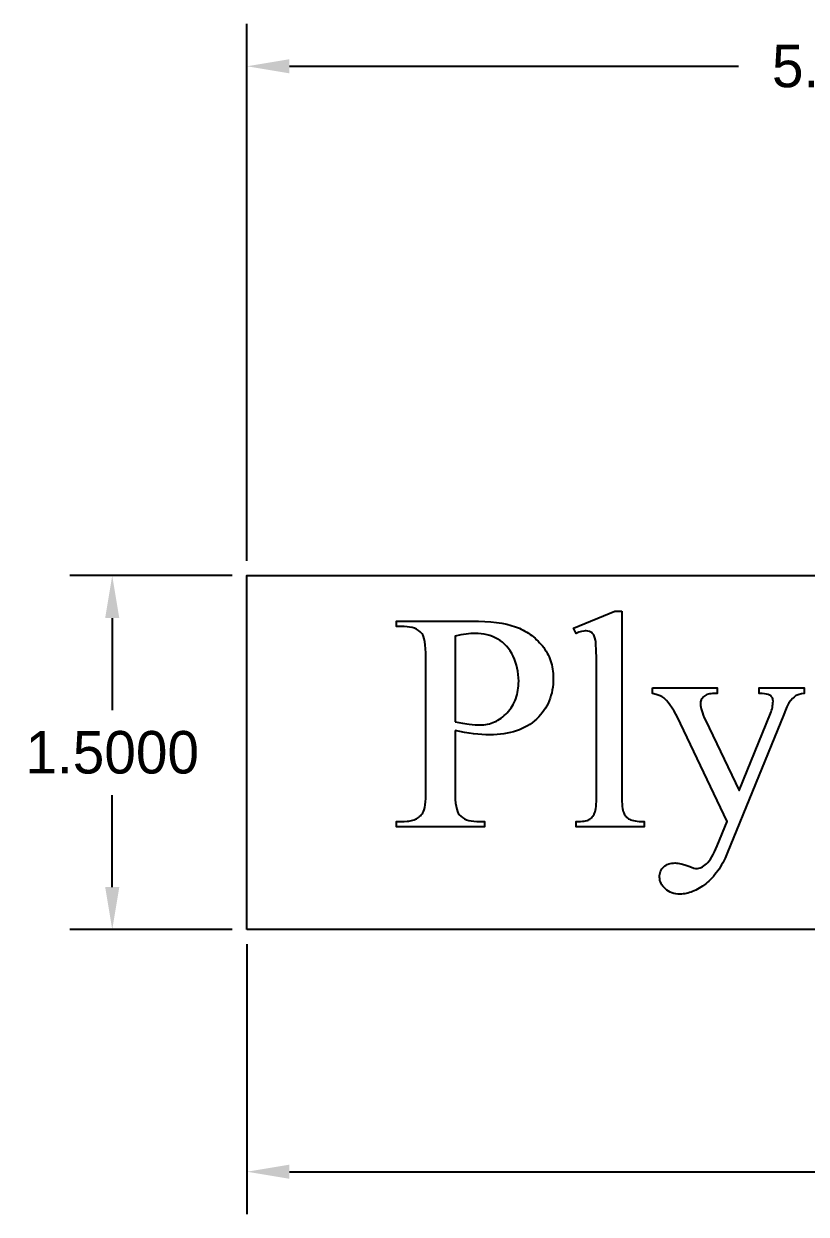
# Model space of a CAD drawing. Extents: x -4 to 200, y -54 to 66.
# Drawn here: x 73.66 to 76.97, y 49.09 to 54.14 of the extents above; entities that cross this region are included whole.
import ezdxf

# ---------------------------------------------------------------- set-up
doc = ezdxf.new("R2010")
doc.units = 0
doc.header["$MEASUREMENT"] = 0
doc.layers.get('Defpoints').update_dxf_attribs({"linetype": 'CONTINUOUS'})
doc.layers.add('Dimentions', color=7, linetype='CONTINUOUS')
doc.layers.add('LAYER_1', color=3, linetype='CONTINUOUS')
doc.dimstyles.get("Standard").update_dxf_attribs({"dimtxt": 0.18, "dimasz": 0.18, "dimexe": 0.18, "dimexo": 0.0625, "dimgap": 0.09, "dimtad": 0, "dimtih": 1, "dimtoh": 1, "dimdec": 4, "dimzin": 0, "dimdsep": 46, "dimtxsty": 'STANDARD', "dimcen": 0.09, "dimadec": 0, "dimazin": 0, "dimtfac": 1, "dimtdec": 4, "dimtofl": 0, "dimtmove": 0, "dimatfit": 3, "dimfxl": 1, "dimtolj": 1, "dimtzin": 0, "dimarcsym": 0})

# ---------------------------------------------------------------- blocks, each defined once
blk = doc.blocks.new('*D286')
at = {"layer": 'Defpoints', "color": 0}
for p in [(74.6015, 51.796), (74.0304, 50.296), (74.6015, 50.296)]:
    blk.add_point(p, dxfattribs=at)
at = {"layer": 'Dimentions', "color": 0, "lineweight": -2}
for p, q in [((74.539, 51.796), (73.8504, 51.796)), ((74.0304, 51.616), (74.0304, 51.226)), ((74.0304, 50.476), (74.0304, 50.866)), ((74.539, 50.296), (73.8504, 50.296))]:
    blk.add_line(p, q, dxfattribs=at)
at = {"layer": 'Dimentions', "color": 0}
for points in [[(74.0604, 51.616), (74.0004, 51.616), (74.0304, 51.796)], [(74.0004, 50.476), (74.0604, 50.476), (74.0304, 50.296)]]:
    blk.add_solid(points, dxfattribs=at)
at = {"layer": 'Dimentions', "color": 0, "insert": (74.0304, 51.046), "char_height": 0.18, "attachment_point": 5}
blk.add_mtext('\\A1;1.5000', dxfattribs=at)
blk = doc.blocks.new('*D287')
at = {"layer": 'Defpoints', "color": 0}
for p in [(79.789, 53.955), (74.6015, 51.796), (79.789, 51.796)]:
    blk.add_point(p, dxfattribs=at)
at = {"layer": 'Dimentions', "color": 0, "lineweight": -2}
for p, q in [((74.6015, 51.8585), (74.6015, 54.135)), ((79.789, 51.8585), (79.789, 54.135)), ((74.7815, 53.955), (76.6853, 53.955)), ((79.609, 53.955), (77.7053, 53.955))]:
    blk.add_line(p, q, dxfattribs=at)
at = {"layer": 'Dimentions', "color": 0}
for points in [[(74.7815, 53.985), (74.7815, 53.925), (74.6015, 53.955)], [(79.609, 53.925), (79.609, 53.985), (79.789, 53.955)]]:
    blk.add_solid(points, dxfattribs=at)
at = {"layer": 'Dimentions', "color": 0, "insert": (77.1953, 53.955), "char_height": 0.18, "attachment_point": 5}
blk.add_mtext('\\A1;5.1875', dxfattribs=at)
blk = doc.blocks.new('*D288')
at = {"layer": 'Defpoints', "color": 0}
for p in [(74.6015, 50.296), (80.539, 50.296), (80.539, 49.2692)]:
    blk.add_point(p, dxfattribs=at)
at = {"layer": 'Dimentions', "color": 0, "lineweight": -2}
for p, q in [((74.6015, 50.2335), (74.6015, 49.0892)), ((80.539, 50.2335), (80.539, 49.0892)), ((74.7815, 49.2692), (77.0303, 49.2692)), ((80.359, 49.2692), (78.1103, 49.2692))]:
    blk.add_line(p, q, dxfattribs=at)
at = {"layer": 'Dimentions', "color": 0}
for points in [[(74.7815, 49.2992), (74.7815, 49.2392), (74.6015, 49.2692)], [(80.359, 49.2392), (80.359, 49.2992), (80.539, 49.2692)]]:
    blk.add_solid(points, dxfattribs=at)
at = {"layer": 'Dimentions', "color": 0, "insert": (77.5703, 49.2692), "char_height": 0.18, "attachment_point": 5}
blk.add_mtext('\\A1;5.9375', dxfattribs=at)

msp = doc.modelspace()

# ---------------------------------------------------------------- linework, layer by layer
at = {"layer": 'LAYER_1'}
for points in [[(74.60153, 50.29597), (74.60153, 51.79597), (79.78903, 51.79597), (80.53903, 50.29597)], [(76.19067, 51.64597), (76.19067, 50.86379), (76.19117, 50.83844), (76.1918, 50.82751), (76.19268, 50.81776), (76.19381, 50.80917), (76.19519, 50.80174), (76.19683, 50.79549), (76.19871, 50.7904), (76.20086, 50.78602), (76.20328, 50.78193), (76.20597, 50.7781), (76.20893, 50.77454), (76.21217, 50.77126), (76.21567, 50.76825), (76.21945, 50.7655), (76.2235, 50.76304), (76.22814, 50.76085), (76.23368, 50.75895), (76.24013, 50.75735), (76.24748, 50.75603), (76.25574, 50.75501), (76.2649, 50.75428), (76.27497, 50.75385), (76.28594, 50.7537), (76.28594, 50.73052), (75.99689, 50.73052), (75.99689, 50.7537), (76.01556, 50.75422), (76.02369, 50.75488), (76.03101, 50.75579), (76.03753, 50.75697), (76.04324, 50.75841), (76.04815, 50.76011), (76.05225, 50.76207), (76.05585, 50.76433), (76.05925, 50.76694), (76.06245, 50.76989), (76.06545, 50.77317), (76.06825, 50.77681), (76.07084, 50.78078), (76.07324, 50.78509), (76.07543, 50.78975), (76.07739, 50.79513), (76.07909, 50.80162), (76.08053, 50.80922), (76.08171, 50.81792), (76.08262, 50.82772), (76.08328, 50.83864), (76.0838, 50.86379), (76.0838, 51.39941), (76.08352, 51.44449), (76.08267, 51.47996), (76.08126, 51.50581), (76.08035, 51.51513), (76.07929, 51.52205), (76.0767, 51.53257), (76.07514, 51.53715), (76.07342, 51.54128), (76.07152, 51.54496), (76.06945, 51.54818), (76.06722, 51.55095), (76.06481, 51.55327), (76.06223, 51.55523), (76.05948, 51.55693), (76.05655, 51.55837), (76.05346, 51.55955), (76.04676, 51.56112), (76.03938, 51.56164), (76.03505, 51.56148), (76.03045, 51.561), (76.02039, 51.55907), (76.0092, 51.55585), (75.99689, 51.55134), (75.98594, 51.57387), (76.1617, 51.64597)], [(76.19067, 51.64597), (76.19067, 50.86379), (76.19117, 50.83844), (76.1918, 50.82751), (76.19268, 50.81776), (76.19381, 50.80917), (76.19519, 50.80174), (76.19683, 50.79549), (76.19871, 50.7904), (76.20086, 50.78602), (76.20328, 50.78193), (76.20597, 50.7781), (76.20893, 50.77454), (76.21217, 50.77126), (76.21567, 50.76825), (76.21945, 50.7655), (76.2235, 50.76304), (76.22814, 50.76085), (76.23368, 50.75895), (76.24013, 50.75735), (76.24748, 50.75603), (76.25574, 50.75501), (76.2649, 50.75428), (76.27497, 50.75385), (76.28594, 50.7537), (76.28594, 50.73052), (75.99689, 50.73052), (75.99689, 50.7537), (76.01556, 50.75422), (76.02369, 50.75488), (76.03101, 50.75579), (76.03753, 50.75697), (76.04324, 50.75841), (76.04815, 50.76011), (76.05225, 50.76207), (76.05585, 50.76433), (76.05925, 50.76694), (76.06245, 50.76989), (76.06545, 50.77317), (76.06825, 50.77681), (76.07084, 50.78078), (76.07324, 50.78509), (76.07543, 50.78975), (76.07739, 50.79513), (76.07909, 50.80162), (76.08053, 50.80922), (76.08171, 50.81792), (76.08262, 50.82772), (76.08328, 50.83864), (76.0838, 50.86379), (76.0838, 51.39941), (76.08352, 51.44449), (76.08267, 51.47996), (76.08126, 51.50581), (76.08035, 51.51513), (76.07929, 51.52205), (76.0767, 51.53257), (76.07514, 51.53715), (76.07342, 51.54128), (76.07152, 51.54496), (76.06945, 51.54818), (76.06722, 51.55095), (76.06481, 51.55327), (76.06223, 51.55523), (76.05948, 51.55693), (76.05655, 51.55837), (76.05346, 51.55955), (76.04676, 51.56112), (76.03938, 51.56164), (76.03505, 51.56148), (76.03045, 51.561), (76.02039, 51.55907), (76.0092, 51.55585), (75.99689, 51.55134), (75.98594, 51.57387), (76.1617, 51.64597)], [(75.4838, 51.13932), (75.4838, 50.88503), (75.48408, 50.86541), (75.48493, 50.84773), (75.48633, 50.83201), (75.4883, 50.81824), (75.49084, 50.80642), (75.49394, 50.79655), (75.4957, 50.79235), (75.4976, 50.78864), (75.49964, 50.78541), (75.50182, 50.78267), (75.50833, 50.77603), (75.51563, 50.77028), (75.5237, 50.76541), (75.53256, 50.76143), (75.54221, 50.75833), (75.55264, 50.75611), (75.56386, 50.75479), (75.57586, 50.75434), (75.60933, 50.75434), (75.60933, 50.73052), (75.2353, 50.73052), (75.2353, 50.75434), (75.26813, 50.75434), (75.28148, 50.75491), (75.28779, 50.75561), (75.29384, 50.7566), (75.29966, 50.75786), (75.30522, 50.75941), (75.31054, 50.76124), (75.31561, 50.76336), (75.32044, 50.76575), (75.32502, 50.76843), (75.32935, 50.77138), (75.33344, 50.77462), (75.33728, 50.77814), (75.34087, 50.78195), (75.34422, 50.78603), (75.34732, 50.7904), (75.35034, 50.79624), (75.35295, 50.80379), (75.35516, 50.81306), (75.35697, 50.82403), (75.35838, 50.83672), (75.35939, 50.85111), (75.35999, 50.86722), (75.36019, 50.88503), (75.36019, 51.44898), (75.35992, 51.4686), (75.35911, 51.48628), (75.35775, 51.502), (75.35585, 51.51577), (75.3534, 51.52759), (75.35042, 51.53746), (75.34872, 51.54166), (75.34689, 51.54537), (75.34492, 51.5486), (75.34281, 51.55134), (75.33615, 51.55798), (75.32873, 51.56373), (75.32054, 51.5686), (75.31159, 51.57258), (75.30187, 51.57568), (75.29139, 51.5779), (75.28014, 51.57922), (75.26813, 51.57967), (75.2353, 51.57967), (75.2353, 51.60349), (75.55526, 51.60349), (75.58378, 51.60311), (75.61074, 51.60198), (75.63616, 51.60009), (75.66003, 51.59745), (75.68235, 51.59406), (75.70313, 51.58991), (75.72235, 51.585), (75.74002, 51.57934), (75.74839, 51.5762), (75.75659, 51.57279), (75.76462, 51.56913), (75.77249, 51.5652), (75.78019, 51.56102), (75.78773, 51.55658), (75.7951, 51.55187), (75.80231, 51.54691), (75.80935, 51.54169), (75.81622, 51.53622), (75.82293, 51.53048), (75.82947, 51.52448), (75.83584, 51.51823), (75.84205, 51.51171), (75.85397, 51.49791), (75.85958, 51.49066), (75.86483, 51.48325), (75.86972, 51.47567), (75.87425, 51.46793), (75.87841, 51.46002), (75.88222, 51.45195), (75.88566, 51.44371), (75.88873, 51.4353), (75.89145, 51.42673), (75.8938, 51.41799), (75.8958, 51.40908), (75.89743, 51.40001), (75.89869, 51.39078), (75.8996, 51.38137), (75.90014, 51.3718), (75.90032, 51.36207), (75.90005, 51.34887), (75.89922, 51.33598), (75.89784, 51.3234), (75.89592, 51.31113), (75.89344, 51.29918), (75.89041, 51.28753), (75.88683, 51.2762), (75.8827, 51.26518), (75.87802, 51.25447), (75.87279, 51.24408), (75.867, 51.23399), (75.86067, 51.22422), (75.85379, 51.21476), (75.84635, 51.20561), (75.83836, 51.19677), (75.82983, 51.18825), (75.82079, 51.18014), (75.81129, 51.17256), (75.80135, 51.1655), (75.79094, 51.15896), (75.78008, 51.15294), (75.76877, 51.14745), (75.757, 51.14248), (75.74477, 51.13804), (75.73209, 51.13411), (75.71895, 51.13071), (75.70536, 51.12784), (75.69132, 51.12548), (75.67681, 51.12365), (75.66186, 51.12234), (75.64645, 51.12156), (75.63058, 51.1213), (75.61449, 51.12158), (75.59775, 51.12242), (75.58037, 51.12383), (75.56234, 51.1258), (75.54367, 51.12834), (75.52436, 51.13144), (75.5044, 51.1351)], [(75.4838, 51.13932), (75.4838, 50.88503), (75.48408, 50.86541), (75.48493, 50.84773), (75.48633, 50.83201), (75.4883, 50.81824), (75.49084, 50.80642), (75.49394, 50.79655), (75.4957, 50.79235), (75.4976, 50.78864), (75.49964, 50.78541), (75.50182, 50.78267), (75.50833, 50.77603), (75.51563, 50.77028), (75.5237, 50.76541), (75.53256, 50.76143), (75.54221, 50.75833), (75.55264, 50.75611), (75.56386, 50.75479), (75.57586, 50.75434), (75.60933, 50.75434), (75.60933, 50.73052), (75.2353, 50.73052), (75.2353, 50.75434), (75.26813, 50.75434), (75.28148, 50.75491), (75.28779, 50.75561), (75.29384, 50.7566), (75.29966, 50.75786), (75.30522, 50.75941), (75.31054, 50.76124), (75.31561, 50.76336), (75.32044, 50.76575), (75.32502, 50.76843), (75.32935, 50.77138), (75.33344, 50.77462), (75.33728, 50.77814), (75.34087, 50.78195), (75.34422, 50.78603), (75.34732, 50.7904), (75.35034, 50.79624), (75.35295, 50.80379), (75.35516, 50.81306), (75.35697, 50.82403), (75.35838, 50.83672), (75.35939, 50.85111), (75.35999, 50.86722), (75.36019, 50.88503), (75.36019, 51.44898), (75.35992, 51.4686), (75.35911, 51.48628), (75.35775, 51.502), (75.35585, 51.51577), (75.3534, 51.52759), (75.35042, 51.53746), (75.34872, 51.54166), (75.34689, 51.54537), (75.34492, 51.5486), (75.34281, 51.55134), (75.33615, 51.55798), (75.32873, 51.56373), (75.32054, 51.5686), (75.31159, 51.57258), (75.30187, 51.57568), (75.29139, 51.5779), (75.28014, 51.57922), (75.26813, 51.57967), (75.2353, 51.57967), (75.2353, 51.60349), (75.55526, 51.60349), (75.58378, 51.60311), (75.61074, 51.60198), (75.63616, 51.60009), (75.66003, 51.59745), (75.68235, 51.59406), (75.70313, 51.58991), (75.72235, 51.585), (75.74002, 51.57934), (75.74839, 51.5762), (75.75659, 51.57279), (75.76462, 51.56913), (75.77249, 51.5652), (75.78019, 51.56102), (75.78773, 51.55658), (75.7951, 51.55187), (75.80231, 51.54691), (75.80935, 51.54169), (75.81622, 51.53622), (75.82293, 51.53048), (75.82947, 51.52448), (75.83584, 51.51823), (75.84205, 51.51171), (75.85397, 51.49791), (75.85958, 51.49066), (75.86483, 51.48325), (75.86972, 51.47567), (75.87425, 51.46793), (75.87841, 51.46002), (75.88222, 51.45195), (75.88566, 51.44371), (75.88873, 51.4353), (75.89145, 51.42673), (75.8938, 51.41799), (75.8958, 51.40908), (75.89743, 51.40001), (75.89869, 51.39078), (75.8996, 51.38137), (75.90014, 51.3718), (75.90032, 51.36207), (75.90005, 51.34887), (75.89922, 51.33598), (75.89784, 51.3234), (75.89592, 51.31113), (75.89344, 51.29918), (75.89041, 51.28753), (75.88683, 51.2762), (75.8827, 51.26518), (75.87802, 51.25447), (75.87279, 51.24408), (75.867, 51.23399), (75.86067, 51.22422), (75.85379, 51.21476), (75.84635, 51.20561), (75.83836, 51.19677), (75.82983, 51.18825), (75.82079, 51.18014), (75.81129, 51.17256), (75.80135, 51.1655), (75.79094, 51.15896), (75.78008, 51.15294), (75.76877, 51.14745), (75.757, 51.14248), (75.74477, 51.13804), (75.73209, 51.13411), (75.71895, 51.13071), (75.70536, 51.12784), (75.69132, 51.12548), (75.67681, 51.12365), (75.66186, 51.12234), (75.64645, 51.12156), (75.63058, 51.1213), (75.61449, 51.12158), (75.59775, 51.12242), (75.58037, 51.12383), (75.56234, 51.1258), (75.54367, 51.12834), (75.52436, 51.13144), (75.5044, 51.1351)], [(75.4838, 51.17602), (75.51599, 51.17038), (75.54431, 51.16636), (75.55703, 51.16495), (75.56878, 51.16395), (75.57956, 51.16334), (75.58938, 51.16314), (75.59768, 51.16334), (75.60583, 51.16395), (75.61384, 51.16496), (75.62171, 51.16638), (75.62943, 51.1682), (75.63701, 51.17043), (75.64445, 51.17306), (75.65174, 51.1761), (75.65889, 51.17954), (75.6659, 51.18339), (75.67277, 51.18764), (75.67949, 51.19229), (75.68606, 51.19735), (75.6925, 51.20282), (75.69879, 51.20869), (75.70494, 51.21497), (75.71082, 51.22156), (75.71633, 51.2284), (75.72145, 51.23548), (75.7262, 51.24279), (75.73057, 51.25034), (75.73455, 51.25813), (75.73816, 51.26617), (75.74139, 51.27444), (75.74424, 51.28294), (75.74671, 51.29169), (75.74879, 51.30068), (75.7505, 51.3099), (75.75183, 51.31937), (75.75278, 51.32907), (75.75335, 51.33901), (75.75354, 51.34919), (75.75318, 51.36323), (75.75209, 51.37702), (75.75028, 51.39055), (75.74775, 51.40383), (75.74449, 51.41687), (75.7405, 51.42965), (75.7358, 51.44217), (75.73037, 51.45445), (75.72427, 51.46622), (75.71757, 51.47722), (75.71027, 51.48746), (75.70236, 51.49694), (75.69385, 51.50565), (75.68474, 51.5136), (75.67502, 51.52078), (75.6647, 51.5272), (75.6539, 51.53286), (75.64273, 51.53776), (75.6312, 51.54191), (75.61931, 51.5453), (75.60706, 51.54794), (75.59445, 51.54983), (75.58147, 51.55096), (75.56813, 51.55134), (75.55963, 51.55115), (75.55055, 51.55058), (75.54088, 51.54962), (75.53063, 51.54828), (75.50838, 51.54446), (75.4838, 51.53911)], [(75.4838, 51.17602), (75.51599, 51.17038), (75.54431, 51.16636), (75.55703, 51.16495), (75.56878, 51.16395), (75.57956, 51.16334), (75.58938, 51.16314), (75.59768, 51.16334), (75.60583, 51.16395), (75.61384, 51.16496), (75.62171, 51.16638), (75.62943, 51.1682), (75.63701, 51.17043), (75.64445, 51.17306), (75.65174, 51.1761), (75.65889, 51.17954), (75.6659, 51.18339), (75.67277, 51.18764), (75.67949, 51.19229), (75.68606, 51.19735), (75.6925, 51.20282), (75.69879, 51.20869), (75.70494, 51.21497), (75.71082, 51.22156), (75.71633, 51.2284), (75.72145, 51.23548), (75.7262, 51.24279), (75.73057, 51.25034), (75.73455, 51.25813), (75.73816, 51.26617), (75.74139, 51.27444), (75.74424, 51.28294), (75.74671, 51.29169), (75.74879, 51.30068), (75.7505, 51.3099), (75.75183, 51.31937), (75.75278, 51.32907), (75.75335, 51.33901), (75.75354, 51.34919), (75.75318, 51.36323), (75.75209, 51.37702), (75.75028, 51.39055), (75.74775, 51.40383), (75.74449, 51.41687), (75.7405, 51.42965), (75.7358, 51.44217), (75.73037, 51.45445), (75.72427, 51.46622), (75.71757, 51.47722), (75.71027, 51.48746), (75.70236, 51.49694), (75.69385, 51.50565), (75.68474, 51.5136), (75.67502, 51.52078), (75.6647, 51.5272), (75.6539, 51.53286), (75.64273, 51.53776), (75.6312, 51.54191), (75.61931, 51.5453), (75.60706, 51.54794), (75.59445, 51.54983), (75.58147, 51.55096), (75.56813, 51.55134), (75.55963, 51.55115), (75.55055, 51.55058), (75.54088, 51.54962), (75.53063, 51.54828), (75.50838, 51.54446), (75.4838, 51.53911)], [(76.32071, 51.32022), (76.5956, 51.32022), (76.5956, 51.2964), (76.58208, 51.2964), (76.57507, 51.29621), (76.5685, 51.29562), (76.56239, 51.29464), (76.55673, 51.29327), (76.55153, 51.2915), (76.54677, 51.28934), (76.54247, 51.28679), (76.53863, 51.28385), (76.53523, 51.28062), (76.53229, 51.27719), (76.5298, 51.27358), (76.52776, 51.26977), (76.52618, 51.26577), (76.52505, 51.26158), (76.52437, 51.2572), (76.52414, 51.25263), (76.52447, 51.24605), (76.52547, 51.23887), (76.52713, 51.23108), (76.52945, 51.22269), (76.53244, 51.2137), (76.53609, 51.2041), (76.54041, 51.1939), (76.54539, 51.1831), (76.68895, 50.88567), (76.82092, 51.21143), (76.82349, 51.21801), (76.82571, 51.22458), (76.82759, 51.23113), (76.82913, 51.23766), (76.83033, 51.24417), (76.83118, 51.25066), (76.8317, 51.25712), (76.83187, 51.26357), (76.83159, 51.269), (76.83074, 51.27371), (76.82933, 51.27769), (76.82736, 51.28095), (76.82442, 51.28431), (76.82076, 51.28731), (76.81638, 51.28995), (76.81127, 51.29222), (76.80475, 51.29405), (76.79614, 51.29536), (76.78543, 51.29614), (76.77264, 51.2964), (76.77264, 51.32022), (76.96449, 51.32022), (76.96449, 51.2964), (76.95326, 51.29479), (76.9434, 51.29254), (76.93491, 51.28964), (76.92779, 51.2861), (76.92119, 51.2814), (76.91427, 51.275), (76.90703, 51.26691), (76.89946, 51.25713), (76.89592, 51.25066), (76.89109, 51.24023), (76.88498, 51.22587), (76.87758, 51.20756), (76.63745, 50.61915), (76.62842, 50.5984), (76.61872, 50.57896), (76.61361, 50.56972), (76.60834, 50.56082), (76.6029, 50.55224), (76.59729, 50.54399), (76.59151, 50.53607), (76.58557, 50.52847), (76.57945, 50.5212), (76.57317, 50.51426), (76.56672, 50.50764), (76.5601, 50.50135), (76.55331, 50.49539), (76.54635, 50.48975), (76.53233, 50.47949), (76.51845, 50.4706), (76.50469, 50.46308), (76.49107, 50.45692), (76.4843, 50.45435), (76.47757, 50.45213), (76.47088, 50.45025), (76.46421, 50.44871), (76.45758, 50.44751), (76.45098, 50.44666), (76.44441, 50.44615), (76.43788, 50.44597), (76.42859, 50.44632), (76.41973, 50.44734), (76.41129, 50.44905), (76.40327, 50.45145), (76.39568, 50.45453), (76.38851, 50.45829), (76.38176, 50.46273), (76.37543, 50.46786), (76.3697, 50.47344), (76.36473, 50.47921), (76.36052, 50.48518), (76.35708, 50.49136), (76.35441, 50.49774), (76.35249, 50.50432), (76.35135, 50.5111), (76.35097, 50.51808), (76.35124, 50.52467), (76.35207, 50.53093), (76.35346, 50.53686), (76.35539, 50.54246), (76.35788, 50.54773), (76.36092, 50.55266), (76.36452, 50.55726), (76.36867, 50.56153), (76.3733, 50.56538), (76.37835, 50.56871), (76.3838, 50.57154), (76.38967, 50.57385), (76.39595, 50.57564), (76.40265, 50.57692), (76.40976, 50.57769), (76.41727, 50.57795), (76.42283, 50.57773), (76.42886, 50.57706), (76.43538, 50.57596), (76.44238, 50.57441), (76.45783, 50.56998), (76.47521, 50.56379), (76.48688, 50.55956), (76.49614, 50.55654), (76.50298, 50.55473), (76.5074, 50.55413), (76.51229, 50.55444), (76.51728, 50.55538), (76.52239, 50.55694), (76.5276, 50.55912), (76.53293, 50.56193), (76.53837, 50.56536), (76.54391, 50.56941), (76.54957, 50.57409), (76.55529, 50.57966), (76.56102, 50.5864), (76.56676, 50.59431), (76.57251, 50.60338), (76.57826, 50.61362), (76.58403, 50.62503), (76.58981, 50.6376), (76.5956, 50.65134), (76.63745, 50.7537), (76.42564, 51.19855), (76.42009, 51.20913), (76.41309, 51.22092), (76.40464, 51.23392), (76.39474, 51.24812), (76.38706, 51.25846), (76.3801, 51.26695), (76.37386, 51.27359), (76.36835, 51.27838), (76.36436, 51.28091), (76.35982, 51.28337), (76.34903, 51.28804), (76.336, 51.29238), (76.32071, 51.2964)], [(76.32071, 51.32022), (76.5956, 51.32022), (76.5956, 51.2964), (76.58208, 51.2964), (76.57507, 51.29621), (76.5685, 51.29562), (76.56239, 51.29464), (76.55673, 51.29327), (76.55153, 51.2915), (76.54677, 51.28934), (76.54247, 51.28679), (76.53863, 51.28385), (76.53523, 51.28062), (76.53229, 51.27719), (76.5298, 51.27358), (76.52776, 51.26977), (76.52618, 51.26577), (76.52505, 51.26158), (76.52437, 51.2572), (76.52414, 51.25263), (76.52447, 51.24605), (76.52547, 51.23887), (76.52713, 51.23108), (76.52945, 51.22269), (76.53244, 51.2137), (76.53609, 51.2041), (76.54041, 51.1939), (76.54539, 51.1831), (76.68895, 50.88567), (76.82092, 51.21143), (76.82349, 51.21801), (76.82571, 51.22458), (76.82759, 51.23113), (76.82913, 51.23766), (76.83033, 51.24417), (76.83118, 51.25066), (76.8317, 51.25712), (76.83187, 51.26357), (76.83159, 51.269), (76.83074, 51.27371), (76.82933, 51.27769), (76.82736, 51.28095), (76.82442, 51.28431), (76.82076, 51.28731), (76.81638, 51.28995), (76.81127, 51.29222), (76.80475, 51.29405), (76.79614, 51.29536), (76.78543, 51.29614), (76.77264, 51.2964), (76.77264, 51.32022), (76.96449, 51.32022), (76.96449, 51.2964), (76.95326, 51.29479), (76.9434, 51.29254), (76.93491, 51.28964), (76.92779, 51.2861), (76.92119, 51.2814), (76.91427, 51.275), (76.90703, 51.26691), (76.89946, 51.25713), (76.89592, 51.25066), (76.89109, 51.24023), (76.88498, 51.22587), (76.87758, 51.20756), (76.63745, 50.61915), (76.62842, 50.5984), (76.61872, 50.57896), (76.61361, 50.56972), (76.60834, 50.56082), (76.6029, 50.55224), (76.59729, 50.54399), (76.59151, 50.53607), (76.58557, 50.52847), (76.57945, 50.5212), (76.57317, 50.51426), (76.56672, 50.50764), (76.5601, 50.50135), (76.55331, 50.49539), (76.54635, 50.48975), (76.53233, 50.47949), (76.51845, 50.4706), (76.50469, 50.46308), (76.49107, 50.45692), (76.4843, 50.45435), (76.47757, 50.45213), (76.47088, 50.45025), (76.46421, 50.44871), (76.45758, 50.44751), (76.45098, 50.44666), (76.44441, 50.44615), (76.43788, 50.44597), (76.42859, 50.44632), (76.41973, 50.44734), (76.41129, 50.44905), (76.40327, 50.45145), (76.39568, 50.45453), (76.38851, 50.45829), (76.38176, 50.46273), (76.37543, 50.46786), (76.3697, 50.47344), (76.36473, 50.47921), (76.36052, 50.48518), (76.35708, 50.49136), (76.35441, 50.49774), (76.35249, 50.50432), (76.35135, 50.5111), (76.35097, 50.51808), (76.35124, 50.52467), (76.35207, 50.53093), (76.35346, 50.53686), (76.35539, 50.54246), (76.35788, 50.54773), (76.36092, 50.55266), (76.36452, 50.55726), (76.36867, 50.56153), (76.3733, 50.56538), (76.37835, 50.56871), (76.3838, 50.57154), (76.38967, 50.57385), (76.39595, 50.57564), (76.40265, 50.57692), (76.40976, 50.57769), (76.41727, 50.57795), (76.42283, 50.57773), (76.42886, 50.57706), (76.43538, 50.57596), (76.44238, 50.57441), (76.45783, 50.56998), (76.47521, 50.56379), (76.48688, 50.55956), (76.49614, 50.55654), (76.50298, 50.55473), (76.5074, 50.55413), (76.51229, 50.55444), (76.51728, 50.55538), (76.52239, 50.55694), (76.5276, 50.55912), (76.53293, 50.56193), (76.53837, 50.56536), (76.54391, 50.56941), (76.54957, 50.57409), (76.55529, 50.57966), (76.56102, 50.5864), (76.56676, 50.59431), (76.57251, 50.60338), (76.57826, 50.61362), (76.58403, 50.62503), (76.58981, 50.6376), (76.5956, 50.65134), (76.63745, 50.7537), (76.42564, 51.19855), (76.42009, 51.20913), (76.41309, 51.22092), (76.40464, 51.23392), (76.39474, 51.24812), (76.38706, 51.25846), (76.3801, 51.26695), (76.37386, 51.27359), (76.36835, 51.27838), (76.36436, 51.28091), (76.35982, 51.28337), (76.34903, 51.28804), (76.336, 51.29238), (76.32071, 51.2964)]]:
    msp.add_lwpolyline(points, close=True, dxfattribs=at)

# ---------------------------------------------------------------- dimensions: what is measured, and where the dimension line sits
at = {"layer": 'Dimentions'}
for base, p1, p2, picture, middle in [((79.78903, 53.95504), (74.60153, 51.79597), (79.78903, 51.79597), '*D287', (77.19528, 53.95504)), ((80.53903, 49.26923), (74.60153, 50.29597), (80.53903, 50.29597), '*D288', (77.57028, 49.26923))]:
    dim = msp.add_linear_dim(base=base, p1=p1, p2=p2, dimstyle='STANDARD', override={"dimtmove": 2}, dxfattribs=at)
    dim.commit()
    dim.dimension.update_dxf_attribs({"geometry": picture, "text_midpoint": middle})
dim = msp.add_linear_dim(base=(74.03039, 50.29597), p1=(74.60153, 51.79597), p2=(74.60153, 50.29597), angle=90, dimstyle='STANDARD', override={"dimtmove": 2}, dxfattribs=at)
dim.commit()
dim.dimension.update_dxf_attribs({"geometry": '*D286', "text_midpoint": (74.03039, 51.04597)})

doc.saveas('drawing.dxf')
